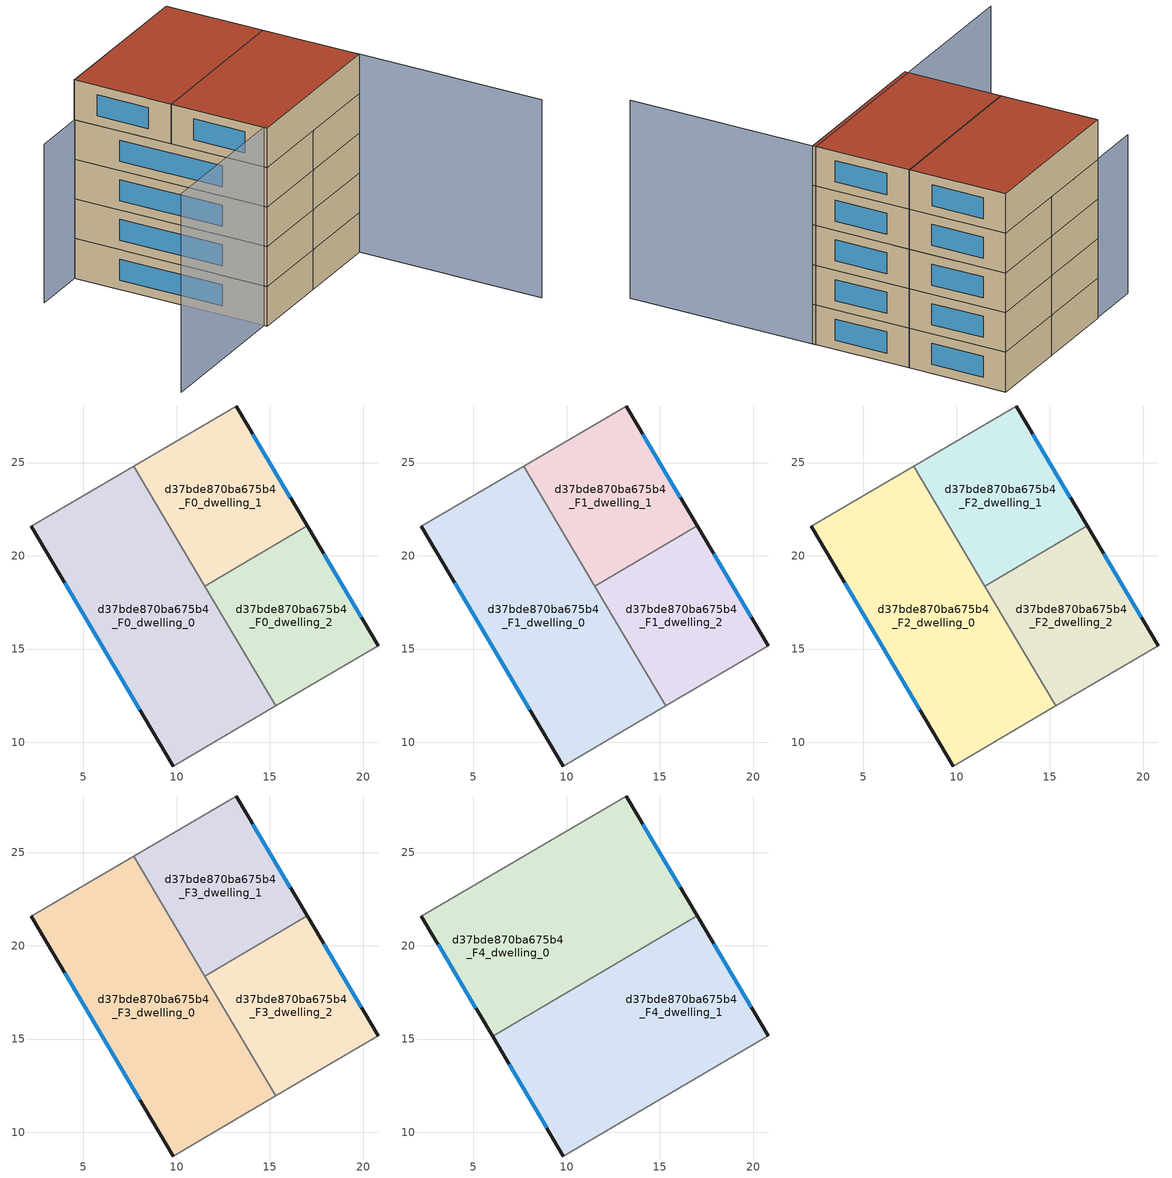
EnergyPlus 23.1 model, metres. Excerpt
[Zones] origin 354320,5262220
d37bde870ba675b4_F0_dwelling_0
 floor ground (EU_floor_Construction): 7.71,24.81 15.31,11.96 9.82,8.73 2.22,21.59 z0
 wall outside (EU_wall_Construction): 2.22,21.59 9.82,8.73 z0:3
 wall adiabatic (EU_wall_Construction): 7.71,24.81 2.22,21.59 / 9.82,8.73 15.31,11.96 z0:3
 wall to d37bde870ba675b4_F0_dwelling_1 (EU_wall_Construction): 11.52,18.38 7.71,24.81 z0:3
 wall to d37bde870ba675b4_F0_dwelling_2 (EU_wall_Construction): 15.31,11.96 11.52,18.38 z0:3
 window (EU_Window_Construction): 4.01,18.57 8.04,11.75 z0.7:2.3
d37bde870ba675b4_F0_dwelling_1
 floor ground (EU_floor_Construction): 13.21,28.03 17,21.62 11.52,18.38 7.71,24.81 z0
 wall outside (EU_wall_Construction): 17,21.62 13.21,28.03 z0:3
 wall adiabatic (EU_wall_Construction): 13.21,28.03 7.71,24.81 z0:3
 wall to d37bde870ba675b4_F0_dwelling_2 (EU_wall_Construction): 11.52,18.38 17,21.62 z0:3
 window (EU_Window_Construction): 16.11,23.12 14.1,26.52 z0.7:2.3
d37bde870ba675b4_F0_dwelling_2
 floor ground (EU_floor_Construction): 17,21.62 20.8,15.19 15.31,11.96 11.52,18.38 z0
 wall outside (EU_wall_Construction): 20.8,15.19 17,21.62 z0:3
 wall adiabatic (EU_wall_Construction): 15.31,11.96 20.8,15.19 z0:3
 window (EU_Window_Construction): 19.91,16.7 17.89,20.11 z0.7:2.3
d37bde870ba675b4_F1_dwelling_0
 floor to d37bde870ba675b4_F0_dwelling_0 (EU_floor_Construction): 7.71,24.81 15.31,11.96 9.82,8.73 2.22,21.59 z3
 wall outside (EU_wall_Construction): 2.22,21.59 9.82,8.73 z3:6
 wall adiabatic (EU_wall_Construction): 7.71,24.81 2.22,21.59 / 9.82,8.73 15.31,11.96 z3:6
 wall to d37bde870ba675b4_F1_dwelling_1 (EU_wall_Construction): 11.52,18.38 7.71,24.81 z3:6
 wall to d37bde870ba675b4_F1_dwelling_2 (EU_wall_Construction): 15.31,11.96 11.52,18.38 z3:6
 window (EU_Window_Construction): 4.01,18.57 8.04,11.75 z3.7:5.3
d37bde870ba675b4_F1_dwelling_1
 floor to d37bde870ba675b4_F0_dwelling_1 (EU_floor_Construction): 13.21,28.03 17,21.62 11.52,18.38 7.71,24.81 z3
 wall outside (EU_wall_Construction): 17,21.62 13.21,28.03 z3:6
 wall adiabatic (EU_wall_Construction): 13.21,28.03 7.71,24.81 z3:6
 wall to d37bde870ba675b4_F1_dwelling_2 (EU_wall_Construction): 11.52,18.38 17,21.62 z3:6
 window (EU_Window_Construction): 16.11,23.12 14.1,26.52 z3.7:5.3
d37bde870ba675b4_F1_dwelling_2
 floor to d37bde870ba675b4_F0_dwelling_2 (EU_floor_Construction): 17,21.62 20.8,15.19 15.31,11.96 11.52,18.38 z3
 wall outside (EU_wall_Construction): 20.8,15.19 17,21.62 z3:6
 wall adiabatic (EU_wall_Construction): 15.31,11.96 20.8,15.19 z3:6
 window (EU_Window_Construction): 19.91,16.7 17.89,20.11 z3.7:5.3
d37bde870ba675b4_F2_dwelling_0
 floor to d37bde870ba675b4_F1_dwelling_0 (EU_floor_Construction): 7.71,24.81 15.31,11.96 9.82,8.73 2.22,21.59 z6
 wall outside (EU_wall_Construction): 2.22,21.59 9.82,8.73 z6:9
 wall adiabatic (EU_wall_Construction): 7.71,24.81 2.22,21.59 / 9.82,8.73 15.31,11.96 z6:9
 wall to d37bde870ba675b4_F2_dwelling_1 (EU_wall_Construction): 11.52,18.38 7.71,24.81 z6:9
 wall to d37bde870ba675b4_F2_dwelling_2 (EU_wall_Construction): 15.31,11.96 11.52,18.38 z6:9
 window (EU_Window_Construction): 4.01,18.57 8.04,11.75 z6.7:8.3
d37bde870ba675b4_F2_dwelling_1
 floor to d37bde870ba675b4_F1_dwelling_1 (EU_floor_Construction): 13.21,28.03 17,21.62 11.52,18.38 7.71,24.81 z6
 wall outside (EU_wall_Construction): 17,21.62 13.21,28.03 z6:9
 wall adiabatic (EU_wall_Construction): 13.21,28.03 7.71,24.81 z6:9
 wall to d37bde870ba675b4_F2_dwelling_2 (EU_wall_Construction): 11.52,18.38 17,21.62 z6:9
 window (EU_Window_Construction): 16.11,23.12 14.1,26.52 z6.7:8.3
d37bde870ba675b4_F2_dwelling_2
 floor to d37bde870ba675b4_F1_dwelling_2 (EU_floor_Construction): 17,21.62 20.8,15.19 15.31,11.96 11.52,18.38 z6
 wall outside (EU_wall_Construction): 20.8,15.19 17,21.62 z6:9
 wall adiabatic (EU_wall_Construction): 15.31,11.96 20.8,15.19 z6:9
 window (EU_Window_Construction): 19.91,16.7 17.89,20.11 z6.7:8.3
d37bde870ba675b4_F3_dwelling_0
 floor to d37bde870ba675b4_F2_dwelling_0 (EU_floor_Construction): 7.71,24.81 15.31,11.96 9.82,8.73 2.22,21.59 z9
 wall outside (EU_wall_Construction): 2.22,21.59 9.82,8.73 z9:12
 wall adiabatic (EU_wall_Construction): 7.71,24.81 2.22,21.59 / 9.82,8.73 15.31,11.96 z9:12
 wall to d37bde870ba675b4_F3_dwelling_1 (EU_wall_Construction): 11.52,18.38 7.71,24.81 z9:12
 wall to d37bde870ba675b4_F3_dwelling_2 (EU_wall_Construction): 15.31,11.96 11.52,18.38 z9:12
 window (EU_Window_Construction): 4.01,18.57 8.04,11.75 z9.7:11.3
d37bde870ba675b4_F3_dwelling_1
 floor to d37bde870ba675b4_F2_dwelling_1 (EU_floor_Construction): 13.21,28.03 17,21.62 11.52,18.38 7.71,24.81 z9
 wall outside (EU_wall_Construction): 17,21.62 13.21,28.03 z9:12
 wall adiabatic (EU_wall_Construction): 13.21,28.03 7.71,24.81 z9:12
 wall to d37bde870ba675b4_F3_dwelling_2 (EU_wall_Construction): 11.52,18.38 17,21.62 z9:12
 window (EU_Window_Construction): 16.11,23.12 14.1,26.52 z9.7:11.3
d37bde870ba675b4_F3_dwelling_2
 floor to d37bde870ba675b4_F2_dwelling_2 (EU_floor_Construction): 17,21.62 20.8,15.19 15.31,11.96 11.52,18.38 z9
 wall outside (EU_wall_Construction): 20.8,15.19 17,21.62 z9:12
 wall adiabatic (EU_wall_Construction): 15.31,11.96 20.8,15.19 z9:12
 window (EU_Window_Construction): 19.91,16.7 17.89,20.11 z9.7:11.3
d37bde870ba675b4_F4_dwelling_0
 floor to d37bde870ba675b4_F3_dwelling_0 (EU_floor_Construction): 7.71,24.81 11.51,18.38 6.03,15.14 2.22,21.59 z12
 floor to d37bde870ba675b4_F3_dwelling_1 (EU_floor_Construction): 13.21,28.03 16.99,21.62 11.51,18.38 7.71,24.81 z12
 wall outside (EU_wall_Construction): 2.22,21.59 6.03,15.14 / 16.99,21.62 13.21,28.03 z12:15
 wall to d37bde870ba675b4_F4_dwelling_1 (EU_wall_Construction): 6.03,15.14 16.99,21.62 z12:15
 wall adiabatic (EU_wall_Construction): 13.21,28.03 2.22,21.59 z12:15
 window (EU_Window_Construction): 3.12,20.08 5.14,16.66 / 16.1,23.13 14.1,26.53 z12.7:14.3
 roof outside (EU_roof_Construction): 16.99,21.62 13.21,28.03 2.22,21.59 6.03,15.14 z15
d37bde870ba675b4_F4_dwelling_1
 floor to d37bde870ba675b4_F3_dwelling_2 (EU_floor_Construction): 17,21.62 20.8,15.19 15.31,11.96 11.52,18.38 z12
 floor to d37bde870ba675b4_F3_dwelling_0 (EU_floor_Construction): 11.51,18.38 15.31,11.96 9.82,8.73 6.03,15.14 z12
 wall outside (EU_wall_Construction): 6.03,15.14 9.82,8.73 / 20.8,15.19 16.99,21.62 z12:15
 wall adiabatic (EU_wall_Construction): 9.82,8.73 20.8,15.19 z12:15
 window (EU_Window_Construction): 6.92,13.64 8.93,10.24 / 19.91,16.7 17.89,20.11 z12.7:14.3
 roof outside (EU_roof_Construction): 20.8,15.19 16.99,21.62 6.03,15.14 9.82,8.73 z15
shading: -0.23,3.15 20.7,15.44 / 20.7,15.44 27.97,3.05 z0:15; 13.21,28.03 -1.41,19.39 z0:12
[Building]
EU S2 Campaign: North Axis=0; Terrain=City; Solar Distribution=FullExterior
[Site:Location]
Budapest.Ferenc.Liszt.Intl.AP: Latitude=47.437; Longitude=19.256; Time Zone=1; Elevation=185
[SizingPeriod:WeatherFileDays]
AnnualSizingPeriod: Begin Month=1; Begin Day of Month=1; End Month=12; End Day of Month=31; Day of Week for Start Day=Monday; Use Weather File Daylight Saving Period=No; Use Weather File Rain and Snow Indicators=No
[MATERIAL]
EU_InternalMass_Material: Roughness=MediumRough; Thickness=0.1; Conductivity=1; Density=1800; Specific Heat=900; Thermal Absorptance=0.9; Solar Absorptance=0.7; Visible Absorptance=0.7
[MATERIAL:NOMASS] Roughness=MediumRough; Thermal Absorptance=0.9; Solar Absorptance=0.7; Visible Absorptance=0.7
Name | Thermal Resistance
EU_wall_NoMass | 0.832559
EU_roof_NoMass | 1.39638
EU_floor_NoMass | 0.872794
[WINDOWMATERIAL:SIMPLEGLAZINGSYSTEM]
EU_Window_SimpleGlazing: UFactor=2.79869; Solar Heat Gain Coefficient=0.75; Visible Transmittance=0.75
[CONSTRUCTION]
EU_wall_Construction: EU_wall_NoMass
EU_roof_Construction: EU_roof_NoMass
EU_floor_Construction: EU_floor_NoMass
EU_Window_Construction: EU_Window_SimpleGlazing
EU_InternalMass_Construction: EU_InternalMass_Material
[ZONE] Type=1; Multiplier=1; Ceiling Height=autocalculate; Floor Area=autocalculate; Part of Total Floor Area=Yes
Name | Volume
d37bde870ba675b4_F0_dwelling_0; d37bde870ba675b4_F1_dwelling_0; d37bde870ba675b4_F2_dwelling_0; d37bde870ba675b4_F3_dwelling_0 | 285.09
d37bde870ba675b4_F4_dwelling_0 | 285.091
d37bde870ba675b4_F0_dwelling_1; d37bde870ba675b4_F1_dwelling_1; d37bde870ba675b4_F2_dwelling_1; d37bde870ba675b4_F3_dwelling_1 | 142.562
d37bde870ba675b4_F4_dwelling_1 | 285.093
d37bde870ba675b4_F0_dwelling_2; d37bde870ba675b4_F1_dwelling_2; d37bde870ba675b4_F2_dwelling_2; d37bde870ba675b4_F3_dwelling_2 | 142.557
[INTERNALMASS] Construction=EU_InternalMass_Construction
Name | Zone or ZoneList | Surface Area
d37bde870ba675b4_F0_dwelling_0_EU_InternalMass | d37bde870ba675b4_F0_dwelling_0 | 95.0299
d37bde870ba675b4_F0_dwelling_1_EU_InternalMass | d37bde870ba675b4_F0_dwelling_1 | 47.5206
d37bde870ba675b4_F0_dwelling_2_EU_InternalMass | d37bde870ba675b4_F0_dwelling_2 | 47.5191
d37bde870ba675b4_F1_dwelling_0_EU_InternalMass | d37bde870ba675b4_F1_dwelling_0 | 95.0299
d37bde870ba675b4_F1_dwelling_1_EU_InternalMass | d37bde870ba675b4_F1_dwelling_1 | 47.5206
d37bde870ba675b4_F1_dwelling_2_EU_InternalMass | d37bde870ba675b4_F1_dwelling_2 | 47.5191
d37bde870ba675b4_F2_dwelling_0_EU_InternalMass | d37bde870ba675b4_F2_dwelling_0 | 95.0299
d37bde870ba675b4_F2_dwelling_1_EU_InternalMass | d37bde870ba675b4_F2_dwelling_1 | 47.5206
d37bde870ba675b4_F2_dwelling_2_EU_InternalMass | d37bde870ba675b4_F2_dwelling_2 | 47.5191
d37bde870ba675b4_F3_dwelling_0_EU_InternalMass | d37bde870ba675b4_F3_dwelling_0 | 95.0299
d37bde870ba675b4_F3_dwelling_1_EU_InternalMass | d37bde870ba675b4_F3_dwelling_1 | 47.5206
d37bde870ba675b4_F3_dwelling_2_EU_InternalMass | d37bde870ba675b4_F3_dwelling_2 | 47.5191
d37bde870ba675b4_F4_dwelling_0_EU_InternalMass | d37bde870ba675b4_F4_dwelling_0 | 95.0304
d37bde870ba675b4_F4_dwelling_1_EU_InternalMass | d37bde870ba675b4_F4_dwelling_1 | 95.0311
[OTHEREQUIPMENT] Fuel Type=Electricity; Design Level Calculation Method=Watts/Area; Power per Zone Floor Area=1; Fraction Latent=0; Fraction Radiant=0; Fraction Lost=0; Carbon Dioxide Generation Rate=0; EndUse Subcategory=EU_Step8_InternalGains
Name | Zone or ZoneList or Space or SpaceList | Schedule
EU_Step8_InternalGain_d37bde870ba675b4_F0_dwelling_0_f000 | d37bde870ba675b4_F0_dwelling_0 | EU_Step8_GainSchedule_d37bde870ba675b4_F0_dwelling_0_f000
EU_Step8_InternalGain_d37bde870ba675b4_F0_dwelling_1_f000 | d37bde870ba675b4_F0_dwelling_1 | EU_Step8_GainSchedule_d37bde870ba675b4_F0_dwelling_1_f000
EU_Step8_InternalGain_d37bde870ba675b4_F0_dwelling_2_f000 | d37bde870ba675b4_F0_dwelling_2 | EU_Step8_GainSchedule_d37bde870ba675b4_F0_dwelling_2_f000
EU_Step8_InternalGain_d37bde870ba675b4_F1_dwelling_0_f000 | d37bde870ba675b4_F1_dwelling_0 | EU_Step8_GainSchedule_d37bde870ba675b4_F1_dwelling_0_f000
EU_Step8_InternalGain_d37bde870ba675b4_F1_dwelling_1_f000 | d37bde870ba675b4_F1_dwelling_1 | EU_Step8_GainSchedule_d37bde870ba675b4_F1_dwelling_1_f000
EU_Step8_InternalGain_d37bde870ba675b4_F1_dwelling_2_f000 | d37bde870ba675b4_F1_dwelling_2 | EU_Step8_GainSchedule_d37bde870ba675b4_F1_dwelling_2_f000
EU_Step8_InternalGain_d37bde870ba675b4_F2_dwelling_0_f000 | d37bde870ba675b4_F2_dwelling_0 | EU_Step8_GainSchedule_d37bde870ba675b4_F2_dwelling_0_f000
EU_Step8_InternalGain_d37bde870ba675b4_F2_dwelling_1_f000 | d37bde870ba675b4_F2_dwelling_1 | EU_Step8_GainSchedule_d37bde870ba675b4_F2_dwelling_1_f000
EU_Step8_InternalGain_d37bde870ba675b4_F2_dwelling_2_f000 | d37bde870ba675b4_F2_dwelling_2 | EU_Step8_GainSchedule_d37bde870ba675b4_F2_dwelling_2_f000
EU_Step8_InternalGain_d37bde870ba675b4_F3_dwelling_0_f000 | d37bde870ba675b4_F3_dwelling_0 | EU_Step8_GainSchedule_d37bde870ba675b4_F3_dwelling_0_f000
EU_Step8_InternalGain_d37bde870ba675b4_F3_dwelling_1_f000 | d37bde870ba675b4_F3_dwelling_1 | EU_Step8_GainSchedule_d37bde870ba675b4_F3_dwelling_1_f000
EU_Step8_InternalGain_d37bde870ba675b4_F3_dwelling_2_f000 | d37bde870ba675b4_F3_dwelling_2 | EU_Step8_GainSchedule_d37bde870ba675b4_F3_dwelling_2_f000
EU_Step8_InternalGain_d37bde870ba675b4_F4_dwelling_0_f000 | d37bde870ba675b4_F4_dwelling_0 | EU_Step8_GainSchedule_d37bde870ba675b4_F4_dwelling_0_f000
EU_Step8_InternalGain_d37bde870ba675b4_F4_dwelling_1_f000 | d37bde870ba675b4_F4_dwelling_1 | EU_Step8_GainSchedule_d37bde870ba675b4_F4_dwelling_1_f000
[ZONEVENTILATION:DESIGNFLOWRATE] Schedule=EU_AlwaysOn; Design Flow Rate Calculation Method=AirChanges/Hour; Air Changes per Hour=0.475469; Ventilation Type=Natural; Fan Pressure Rise=0; Fan Total Efficiency=1; Constant Term Coefficient=1; Temperature Term Coefficient=0; Velocity Term Coefficient=0; Velocity Squared Term Coefficient=0; Minimum Indoor Temperature=-100; Maximum Indoor Temperature=100; Delta Temperature=-100; Minimum Outdoor Temperature=-100; Maximum Outdoor Temperature=100; Maximum Wind Speed=40
Name | Zone or ZoneList or Space or SpaceList
EU_ConstantAir_d37bde870ba675b4_F0_dwelling_0 | d37bde870ba675b4_F0_dwelling_0
EU_ConstantAir_d37bde870ba675b4_F0_dwelling_1 | d37bde870ba675b4_F0_dwelling_1
EU_ConstantAir_d37bde870ba675b4_F0_dwelling_2 | d37bde870ba675b4_F0_dwelling_2
EU_ConstantAir_d37bde870ba675b4_F1_dwelling_0 | d37bde870ba675b4_F1_dwelling_0
EU_ConstantAir_d37bde870ba675b4_F1_dwelling_1 | d37bde870ba675b4_F1_dwelling_1
EU_ConstantAir_d37bde870ba675b4_F1_dwelling_2 | d37bde870ba675b4_F1_dwelling_2
EU_ConstantAir_d37bde870ba675b4_F2_dwelling_0 | d37bde870ba675b4_F2_dwelling_0
EU_ConstantAir_d37bde870ba675b4_F2_dwelling_1 | d37bde870ba675b4_F2_dwelling_1
EU_ConstantAir_d37bde870ba675b4_F2_dwelling_2 | d37bde870ba675b4_F2_dwelling_2
EU_ConstantAir_d37bde870ba675b4_F3_dwelling_0 | d37bde870ba675b4_F3_dwelling_0
EU_ConstantAir_d37bde870ba675b4_F3_dwelling_1 | d37bde870ba675b4_F3_dwelling_1
EU_ConstantAir_d37bde870ba675b4_F3_dwelling_2 | d37bde870ba675b4_F3_dwelling_2
EU_ConstantAir_d37bde870ba675b4_F4_dwelling_0 | d37bde870ba675b4_F4_dwelling_0
EU_ConstantAir_d37bde870ba675b4_F4_dwelling_1 | d37bde870ba675b4_F4_dwelling_1
[HVACTEMPLATE:THERMOSTAT] Constant Heating Setpoint=20; Constant Cooling Setpoint=50
EU_HeatOnly_d37bde870ba675b4_F0_dwelling_0; EU_HeatOnly_d37bde870ba675b4_F0_dwelling_1; EU_HeatOnly_d37bde870ba675b4_F0_dwelling_2; EU_HeatOnly_d37bde870ba675b4_F1_dwelling_0; EU_HeatOnly_d37bde870ba675b4_F1_dwelling_1; EU_HeatOnly_d37bde870ba675b4_F1_dwelling_2; EU_HeatOnly_d37bde870ba675b4_F2_dwelling_0; EU_HeatOnly_d37bde870ba675b4_F2_dwelling_1; EU_HeatOnly_d37bde870ba675b4_F2_dwelling_2; EU_HeatOnly_d37bde870ba675b4_F3_dwelling_0; EU_HeatOnly_d37bde870ba675b4_F3_dwelling_1; EU_HeatOnly_d37bde870ba675b4_F3_dwelling_2; EU_HeatOnly_d37bde870ba675b4_F4_dwelling_0; EU_HeatOnly_d37bde870ba675b4_F4_dwelling_1
[HVACTEMPLATE:ZONE:IDEALLOADSAIRSYSTEM] System Availability Schedule=EU_AlwaysOn; Maximum Heating Supply Air Temperature=50; Minimum Cooling Supply Air Temperature=13; Maximum Heating Supply Air Humidity Ratio=0.0156; Minimum Cooling Supply Air Humidity Ratio=0.0077; Heating Limit=NoLimit; Cooling Limit=NoLimit; Heating Availability Schedule=EU_AlwaysOn; Cooling Availability Schedule=EU_CoolingOff; Dehumidification Control Type=ConstantSensibleHeatRatio; Cooling Sensible Heat Ratio=0.7; Dehumidification Setpoint=60; Humidification Control Type=None; Humidification Setpoint=30; Outdoor Air Method=None; Outdoor Air Flow Rate per Person=0.00944; Outdoor Air Flow Rate per Zone Floor Area=0; Outdoor Air Flow Rate per Zone=0; Demand Controlled Ventilation Type=None; Outdoor Air Economizer Type=NoEconomizer; Heat Recovery Type=None; Sensible Heat Recovery Effectiveness=0.7; Latent Heat Recovery Effectiveness=0.65
Name | Template Thermostat
d37bde870ba675b4_F0_dwelling_0 | EU_HeatOnly_d37bde870ba675b4_F0_dwelling_0
d37bde870ba675b4_F0_dwelling_1 | EU_HeatOnly_d37bde870ba675b4_F0_dwelling_1
d37bde870ba675b4_F0_dwelling_2 | EU_HeatOnly_d37bde870ba675b4_F0_dwelling_2
d37bde870ba675b4_F1_dwelling_0 | EU_HeatOnly_d37bde870ba675b4_F1_dwelling_0
d37bde870ba675b4_F1_dwelling_1 | EU_HeatOnly_d37bde870ba675b4_F1_dwelling_1
d37bde870ba675b4_F1_dwelling_2 | EU_HeatOnly_d37bde870ba675b4_F1_dwelling_2
d37bde870ba675b4_F2_dwelling_0 | EU_HeatOnly_d37bde870ba675b4_F2_dwelling_0
d37bde870ba675b4_F2_dwelling_1 | EU_HeatOnly_d37bde870ba675b4_F2_dwelling_1
d37bde870ba675b4_F2_dwelling_2 | EU_HeatOnly_d37bde870ba675b4_F2_dwelling_2
d37bde870ba675b4_F3_dwelling_0 | EU_HeatOnly_d37bde870ba675b4_F3_dwelling_0
d37bde870ba675b4_F3_dwelling_1 | EU_HeatOnly_d37bde870ba675b4_F3_dwelling_1
d37bde870ba675b4_F3_dwelling_2 | EU_HeatOnly_d37bde870ba675b4_F3_dwelling_2
d37bde870ba675b4_F4_dwelling_0 | EU_HeatOnly_d37bde870ba675b4_F4_dwelling_0
d37bde870ba675b4_F4_dwelling_1 | EU_HeatOnly_d37bde870ba675b4_F4_dwelling_1
[SIZING:ZONE] Zone Cooling Design Supply Air Temperature Input Method=SupplyAirTemperature; Zone Cooling Design Supply Air Temperature=13; Zone Heating Design Supply Air Temperature Input Method=SupplyAirTemperature; Zone Heating Design Supply Air Temperature=50; Zone Cooling Design Supply Air Humidity Ratio=0.008; Zone Heating Design Supply Air Humidity Ratio=0.008; Cooling Design Air Flow Method=DesignDay; Cooling Design Air Flow Rate=0; Cooling Minimum Air Flow per Zone Floor Area=0.000762; Cooling Minimum Air Flow=0; Cooling Minimum Air Flow Fraction=0.2; Heating Design Air Flow Method=DesignDay; Heating Design Air Flow Rate=0; Heating Maximum Air Flow per Zone Floor Area=0.002032; Heating Maximum Air Flow=0.141576; Heating Maximum Air Flow Fraction=0.3; Account for Dedicated Outdoor Air System=No; Dedicated Outdoor Air System Control Strategy=NeutralSupplyAir; Dedicated Outdoor Air Low Setpoint Temperature for Design=autosize; Dedicated Outdoor Air High Setpoint Temperature for Design=autosize; Zone Load Sizing Method=Sensible Load Only No Latent Load; Zone Latent Cooling Design Supply Air Humidity Ratio Input Method=HumidityRatioDifference; Zone Cooling Design Supply Air Humidity Ratio Difference=0.005; Zone Latent Heating Design Supply Air Humidity Ratio Input Method=HumidityRatioDifference; Zone Humidification Design Supply Air Humidity Ratio Difference=0.005
d37bde870ba675b4_F0_dwelling_0; d37bde870ba675b4_F0_dwelling_1; d37bde870ba675b4_F0_dwelling_2; d37bde870ba675b4_F1_dwelling_0; d37bde870ba675b4_F1_dwelling_1; d37bde870ba675b4_F1_dwelling_2; d37bde870ba675b4_F2_dwelling_0; d37bde870ba675b4_F2_dwelling_1; d37bde870ba675b4_F2_dwelling_2; d37bde870ba675b4_F3_dwelling_0; d37bde870ba675b4_F3_dwelling_1; d37bde870ba675b4_F3_dwelling_2; d37bde870ba675b4_F4_dwelling_0; d37bde870ba675b4_F4_dwelling_1
[SCHEDULE:CONSTANT]
Name | Hourly Value
EU_AlwaysOn | 1
EU_CoolingOff | 0
[SCHEDULE:FILE] Column Number=1; Rows to Skip at Top=0; Number of Hours of Data=8760; Column Separator=Comma; Interpolate to Timestep=No; Minutes per Item=60; Adjust Schedule for Daylight Savings=Yes
Name | File
EU_Step8_GainSchedule_d37bde870ba675b4_F0_dwelling_0_f000 | ../../schedules/d37bde870ba675b4/d37bde870ba675b4_F0_dwelling_0_f000_gain.csv
EU_Step8_GainSchedule_d37bde870ba675b4_F0_dwelling_1_f000 | ../../schedules/d37bde870ba675b4/d37bde870ba675b4_F0_dwelling_1_f000_gain.csv
EU_Step8_GainSchedule_d37bde870ba675b4_F0_dwelling_2_f000 | ../../schedules/d37bde870ba675b4/d37bde870ba675b4_F0_dwelling_2_f000_gain.csv
EU_Step8_GainSchedule_d37bde870ba675b4_F1_dwelling_0_f000 | ../../schedules/d37bde870ba675b4/d37bde870ba675b4_F1_dwelling_0_f000_gain.csv
EU_Step8_GainSchedule_d37bde870ba675b4_F1_dwelling_1_f000 | ../../schedules/d37bde870ba675b4/d37bde870ba675b4_F1_dwelling_1_f000_gain.csv
EU_Step8_GainSchedule_d37bde870ba675b4_F1_dwelling_2_f000 | ../../schedules/d37bde870ba675b4/d37bde870ba675b4_F1_dwelling_2_f000_gain.csv
EU_Step8_GainSchedule_d37bde870ba675b4_F2_dwelling_0_f000 | ../../schedules/d37bde870ba675b4/d37bde870ba675b4_F2_dwelling_0_f000_gain.csv
EU_Step8_GainSchedule_d37bde870ba675b4_F2_dwelling_1_f000 | ../../schedules/d37bde870ba675b4/d37bde870ba675b4_F2_dwelling_1_f000_gain.csv
EU_Step8_GainSchedule_d37bde870ba675b4_F2_dwelling_2_f000 | ../../schedules/d37bde870ba675b4/d37bde870ba675b4_F2_dwelling_2_f000_gain.csv
EU_Step8_GainSchedule_d37bde870ba675b4_F3_dwelling_0_f000 | ../../schedules/d37bde870ba675b4/d37bde870ba675b4_F3_dwelling_0_f000_gain.csv
EU_Step8_GainSchedule_d37bde870ba675b4_F3_dwelling_1_f000 | ../../schedules/d37bde870ba675b4/d37bde870ba675b4_F3_dwelling_1_f000_gain.csv
EU_Step8_GainSchedule_d37bde870ba675b4_F3_dwelling_2_f000 | ../../schedules/d37bde870ba675b4/d37bde870ba675b4_F3_dwelling_2_f000_gain.csv
EU_Step8_GainSchedule_d37bde870ba675b4_F4_dwelling_0_f000 | ../../schedules/d37bde870ba675b4/d37bde870ba675b4_F4_dwelling_0_f000_gain.csv
EU_Step8_GainSchedule_d37bde870ba675b4_F4_dwelling_1_f000 | ../../schedules/d37bde870ba675b4/d37bde870ba675b4_F4_dwelling_1_f000_gain.csv
